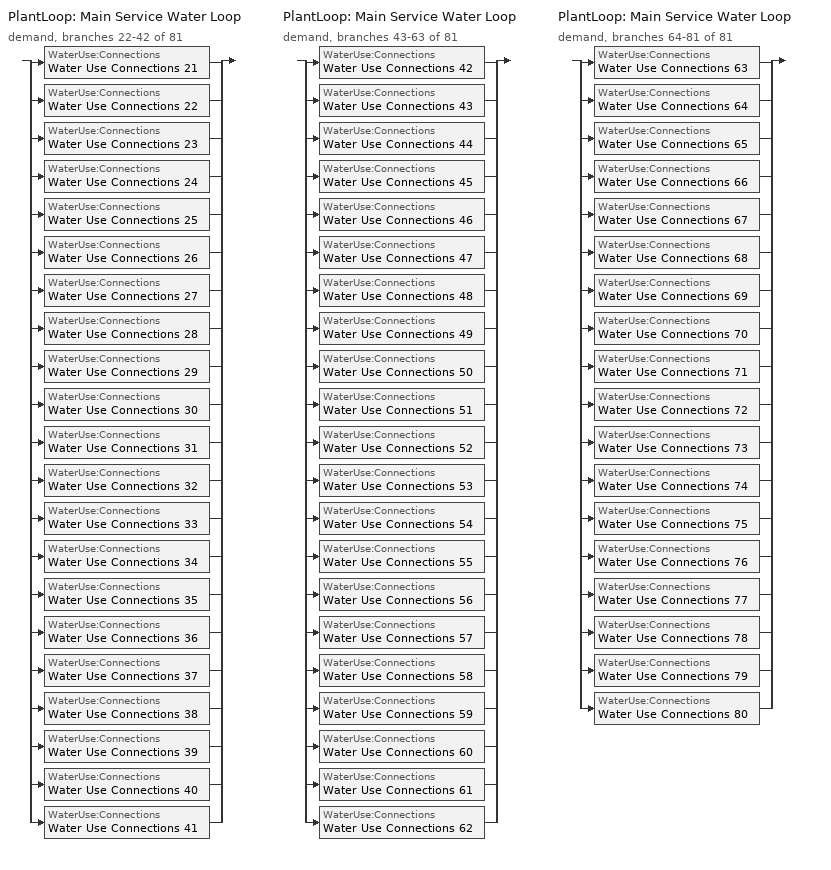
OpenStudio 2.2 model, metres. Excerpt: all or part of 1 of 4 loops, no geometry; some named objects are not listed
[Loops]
PlantLoop 'Main Service Water Loop'
 demand, branches 22-42 of 81: split
  | WaterUse:Connections 'Water Use Connections 21'
  | WaterUse:Connections 'Water Use Connections 22'
  | WaterUse:Connections 'Water Use Connections 23'
  | WaterUse:Connections 'Water Use Connections 24'
  | WaterUse:Connections 'Water Use Connections 25'
  | WaterUse:Connections 'Water Use Connections 26'
  | WaterUse:Connections 'Water Use Connections 27'
  | WaterUse:Connections 'Water Use Connections 28'
  | WaterUse:Connections 'Water Use Connections 29'
  | WaterUse:Connections 'Water Use Connections 30'
  | WaterUse:Connections 'Water Use Connections 31'
  | WaterUse:Connections 'Water Use Connections 32'
  | WaterUse:Connections 'Water Use Connections 33'
  | WaterUse:Connections 'Water Use Connections 34'
  | WaterUse:Connections 'Water Use Connections 35'
  | WaterUse:Connections 'Water Use Connections 36'
  | WaterUse:Connections 'Water Use Connections 37'
  | WaterUse:Connections 'Water Use Connections 38'
  | WaterUse:Connections 'Water Use Connections 39'
  | WaterUse:Connections 'Water Use Connections 40'
  | WaterUse:Connections 'Water Use Connections 41'
PlantLoop 'Main Service Water Loop'
 demand, branches 43-63 of 81: split
  | WaterUse:Connections 'Water Use Connections 42'
  | WaterUse:Connections 'Water Use Connections 43'
  | WaterUse:Connections 'Water Use Connections 44'
  | WaterUse:Connections 'Water Use Connections 45'
  | WaterUse:Connections 'Water Use Connections 46'
  | WaterUse:Connections 'Water Use Connections 47'
  | WaterUse:Connections 'Water Use Connections 48'
  | WaterUse:Connections 'Water Use Connections 49'
  | WaterUse:Connections 'Water Use Connections 50'
  | WaterUse:Connections 'Water Use Connections 51'
  | WaterUse:Connections 'Water Use Connections 52'
  | WaterUse:Connections 'Water Use Connections 53'
  | WaterUse:Connections 'Water Use Connections 54'
  | WaterUse:Connections 'Water Use Connections 55'
  | WaterUse:Connections 'Water Use Connections 56'
  | WaterUse:Connections 'Water Use Connections 57'
  | WaterUse:Connections 'Water Use Connections 58'
  | WaterUse:Connections 'Water Use Connections 59'
  | WaterUse:Connections 'Water Use Connections 60'
  | WaterUse:Connections 'Water Use Connections 61'
  | WaterUse:Connections 'Water Use Connections 62'
PlantLoop 'Main Service Water Loop'
 demand, branches 64-81 of 81: split
  | WaterUse:Connections 'Water Use Connections 63'
  | WaterUse:Connections 'Water Use Connections 64'
  | WaterUse:Connections 'Water Use Connections 65'
  | WaterUse:Connections 'Water Use Connections 66'
  | WaterUse:Connections 'Water Use Connections 67'
  | WaterUse:Connections 'Water Use Connections 68'
  | WaterUse:Connections 'Water Use Connections 69'
  | WaterUse:Connections 'Water Use Connections 70'
  | WaterUse:Connections 'Water Use Connections 71'
  | WaterUse:Connections 'Water Use Connections 72'
  | WaterUse:Connections 'Water Use Connections 73'
  | WaterUse:Connections 'Water Use Connections 74'
  | WaterUse:Connections 'Water Use Connections 75'
  | WaterUse:Connections 'Water Use Connections 76'
  | WaterUse:Connections 'Water Use Connections 77'
  | WaterUse:Connections 'Water Use Connections 78'
  | WaterUse:Connections 'Water Use Connections 79'
  | WaterUse:Connections 'Water Use Connections 80'
[WaterUse:Connections]
Name | Water Use Equipment Name 1
Water Use Connections 21 | F4 s1 apartment Service Water Use 0.06gal/min
Water Use Connections 22 | F4 s2 apartment Service Water Use 0.06gal/min
Water Use Connections 23 | F4 se apartment Service Water Use 0.06gal/min
Water Use Connections 24 | F4 sw apartment Service Water Use 0.06gal/min
Water Use Connections 25 | F6 n1 apartment Service Water Use 0.06gal/min
Water Use Connections 26 | F6 n2 apartment Service Water Use 0.06gal/min
Water Use Connections 27 | F6 ne apartment Service Water Use 0.06gal/min
Water Use Connections 28 | F6 nw apartment Service Water Use 0.06gal/min
Water Use Connections 29 | F6 s1 apartment Service Water Use 0.06gal/min
Water Use Connections 30 | F6 s2 apartment Service Water Use 0.06gal/min
Water Use Connections 31 | F6 se apartment Service Water Use 0.06gal/min
Water Use Connections 32 | F6 sw apartment Service Water Use 0.06gal/min
Water Use Connections 33 | F7 n1 apartment Service Water Use 0.06gal/min
Water Use Connections 34 | F7 n2 apartment Service Water Use 0.06gal/min
Water Use Connections 35 | F7 ne apartment Service Water Use 0.06gal/min
Water Use Connections 36 | F7 nw apartment Service Water Use 0.06gal/min
Water Use Connections 37 | F7 s1 apartment Service Water Use 0.06gal/min
Water Use Connections 38 | F7 s2 apartment Service Water Use 0.06gal/min
Water Use Connections 39 | F7 se apartment Service Water Use 0.06gal/min
Water Use Connections 40 | F7 sw apartment Service Water Use 0.06gal/min
Water Use Connections 41 | F8 n1 apartment Service Water Use 0.06gal/min
Water Use Connections 42 | F8 n2 apartment Service Water Use 0.06gal/min
Water Use Connections 43 | F8 ne apartment Service Water Use 0.06gal/min
Water Use Connections 44 | F8 nw apartment Service Water Use 0.06gal/min
Water Use Connections 45 | F8 s1 apartment Service Water Use 0.06gal/min
Water Use Connections 46 | F8 s2 apartment Service Water Use 0.06gal/min
Water Use Connections 47 | F8 se apartment Service Water Use 0.06gal/min
Water Use Connections 48 | F8 sw apartment Service Water Use 0.06gal/min
Water Use Connections 49 | F9 n1 apartment Service Water Use 0.06gal/min
Water Use Connections 50 | F9 n2 apartment Service Water Use 0.06gal/min
Water Use Connections 51 | F9 ne apartment Service Water Use 0.06gal/min
Water Use Connections 52 | F9 nw apartment Service Water Use 0.06gal/min
Water Use Connections 53 | F9 s1 apartment Service Water Use 0.06gal/min
Water Use Connections 54 | F9 s2 apartment Service Water Use 0.06gal/min
Water Use Connections 55 | F9 se apartment Service Water Use 0.06gal/min
Water Use Connections 56 | F9 sw apartment Service Water Use 0.06gal/min
Water Use Connections 57 | G n1 apartment Service Water Use 0.06gal/min
Water Use Connections 58 | G n2 apartment Service Water Use 0.06gal/min
Water Use Connections 59 | G ne apartment Service Water Use 0.06gal/min
Water Use Connections 60 | G nw apartment Service Water Use 0.06gal/min
Water Use Connections 61 | G s1 apartment Service Water Use 0.06gal/min
Water Use Connections 62 | G s2 apartment Service Water Use 0.06gal/min
Water Use Connections 63 | G sw apartment Service Water Use 0.06gal/min
Water Use Connections 64 | M n1 apartment Service Water Use 0.06gal/min
Water Use Connections 65 | M n2 apartment Service Water Use 0.06gal/min
Water Use Connections 66 | M ne apartment Service Water Use 0.06gal/min
Water Use Connections 67 | M nw apartment Service Water Use 0.06gal/min
Water Use Connections 68 | M s1 apartment Service Water Use 0.06gal/min
Water Use Connections 69 | M s2 apartment Service Water Use 0.06gal/min
Water Use Connections 70 | M se apartment Service Water Use 0.06gal/min
Water Use Connections 71 | M sw apartment Service Water Use 0.06gal/min
Water Use Connections 72 | T n1 apartment Service Water Use 0.06gal/min
Water Use Connections 73 | T n2 apartment Service Water Use 0.06gal/min
Water Use Connections 74 | T ne apartment Service Water Use 0.06gal/min
Water Use Connections 75 | T nw apartment Service Water Use 0.06gal/min
Water Use Connections 76 | T s1 apartment Service Water Use 0.06gal/min
Water Use Connections 77 | T s2 apartment Service Water Use 0.06gal/min
Water Use Connections 78 | T se apartment Service Water Use 0.06gal/min
Water Use Connections 79 | T sw apartment Service Water Use 0.06gal/min
Water Use Connections 80 | Office Service Water Use 0.03gal/min
[WaterUse:Equipment:Definition]
Name | Peak Flow Rate {m3/s} | Target Temperature Schedule | Sensible Fraction Schedule | Latent Fraction Schedule
F4 s1 apartment Service Water Use Def 0.06gal/min | 3.95699e-06 | Schedule Ruleset 65 | Schedule Ruleset 63 | Schedule Ruleset 64
F4 s2 apartment Service Water Use Def 0.06gal/min | 3.95699e-06 | Schedule Ruleset 68 | Schedule Ruleset 66 | Schedule Ruleset 67
F4 se apartment Service Water Use Def 0.06gal/min | 3.95699e-06 | Schedule Ruleset 71 | Schedule Ruleset 69 | Schedule Ruleset 70
F4 sw apartment Service Water Use Def 0.06gal/min | 3.95699e-06 | Schedule Ruleset 74 | Schedule Ruleset 72 | Schedule Ruleset 73
F6 n1 apartment Service Water Use Def 0.06gal/min | 3.95699e-06 | Schedule Ruleset 77 | Schedule Ruleset 75 | Schedule Ruleset 76
F6 n2 apartment Service Water Use Def 0.06gal/min | 3.95699e-06 | Schedule Ruleset 80 | Schedule Ruleset 78 | Schedule Ruleset 79
F6 ne apartment Service Water Use Def 0.06gal/min | 3.95699e-06 | Schedule Ruleset 83 | Schedule Ruleset 81 | Schedule Ruleset 82
F6 nw apartment Service Water Use Def 0.06gal/min | 3.95699e-06 | Schedule Ruleset 86 | Schedule Ruleset 84 | Schedule Ruleset 85
F6 s1 apartment Service Water Use Def 0.06gal/min | 3.95699e-06 | Schedule Ruleset 89 | Schedule Ruleset 87 | Schedule Ruleset 88
F6 s2 apartment Service Water Use Def 0.06gal/min | 3.95699e-06 | Schedule Ruleset 92 | Schedule Ruleset 90 | Schedule Ruleset 91
F6 se apartment Service Water Use Def 0.06gal/min | 3.95699e-06 | Schedule Ruleset 95 | Schedule Ruleset 93 | Schedule Ruleset 94
F6 sw apartment Service Water Use Def 0.06gal/min | 3.95699e-06 | Schedule Ruleset 98 | Schedule Ruleset 96 | Schedule Ruleset 97
F7 n1 apartment Service Water Use Def 0.06gal/min | 3.95699e-06 | Schedule Ruleset 101 | Schedule Ruleset 99 | Schedule Ruleset 100
F7 n2 apartment Service Water Use Def 0.06gal/min | 3.95699e-06 | Schedule Ruleset 104 | Schedule Ruleset 102 | Schedule Ruleset 103
F7 ne apartment Service Water Use Def 0.06gal/min | 3.95699e-06 | Schedule Ruleset 107 | Schedule Ruleset 105 | Schedule Ruleset 106
F7 nw apartment Service Water Use Def 0.06gal/min | 3.95699e-06 | Schedule Ruleset 110 | Schedule Ruleset 108 | Schedule Ruleset 109
F7 s1 apartment Service Water Use Def 0.06gal/min | 3.95699e-06 | Schedule Ruleset 113 | Schedule Ruleset 111 | Schedule Ruleset 112
F7 s2 apartment Service Water Use Def 0.06gal/min | 3.95699e-06 | Schedule Ruleset 116 | Schedule Ruleset 114 | Schedule Ruleset 115
F7 se apartment Service Water Use Def 0.06gal/min | 3.95699e-06 | Schedule Ruleset 119 | Schedule Ruleset 117 | Schedule Ruleset 118
F7 sw apartment Service Water Use Def 0.06gal/min | 3.95699e-06 | Schedule Ruleset 122 | Schedule Ruleset 120 | Schedule Ruleset 121
F8 n1 apartment Service Water Use Def 0.06gal/min | 3.95699e-06 | Schedule Ruleset 125 | Schedule Ruleset 123 | Schedule Ruleset 124
F8 n2 apartment Service Water Use Def 0.06gal/min | 3.95699e-06 | Schedule Ruleset 128 | Schedule Ruleset 126 | Schedule Ruleset 127
F8 ne apartment Service Water Use Def 0.06gal/min | 3.95699e-06 | Schedule Ruleset 131 | Schedule Ruleset 129 | Schedule Ruleset 130
F8 nw apartment Service Water Use Def 0.06gal/min | 3.95699e-06 | Schedule Ruleset 134 | Schedule Ruleset 132 | Schedule Ruleset 133
F8 s1 apartment Service Water Use Def 0.06gal/min | 3.95699e-06 | Schedule Ruleset 137 | Schedule Ruleset 135 | Schedule Ruleset 136
F8 s2 apartment Service Water Use Def 0.06gal/min | 3.95699e-06 | Schedule Ruleset 140 | Schedule Ruleset 138 | Schedule Ruleset 139
F8 se apartment Service Water Use Def 0.06gal/min | 3.95699e-06 | Schedule Ruleset 143 | Schedule Ruleset 141 | Schedule Ruleset 142
F8 sw apartment Service Water Use Def 0.06gal/min | 3.95699e-06 | Schedule Ruleset 146 | Schedule Ruleset 144 | Schedule Ruleset 145
F9 n1 apartment Service Water Use Def 0.06gal/min | 3.95699e-06 | Schedule Ruleset 149 | Schedule Ruleset 147 | Schedule Ruleset 148
F9 n2 apartment Service Water Use Def 0.06gal/min | 3.95699e-06 | Schedule Ruleset 152 | Schedule Ruleset 150 | Schedule Ruleset 151
F9 ne apartment Service Water Use Def 0.06gal/min | 3.95699e-06 | Schedule Ruleset 155 | Schedule Ruleset 153 | Schedule Ruleset 154
F9 nw apartment Service Water Use Def 0.06gal/min | 3.95699e-06 | Schedule Ruleset 158 | Schedule Ruleset 156 | Schedule Ruleset 157
F9 s1 apartment Service Water Use Def 0.06gal/min | 3.95699e-06 | Schedule Ruleset 161 | Schedule Ruleset 159 | Schedule Ruleset 160
F9 s2 apartment Service Water Use Def 0.06gal/min | 3.95699e-06 | Schedule Ruleset 164 | Schedule Ruleset 162 | Schedule Ruleset 163
F9 se apartment Service Water Use Def 0.06gal/min | 3.95699e-06 | Schedule Ruleset 167 | Schedule Ruleset 165 | Schedule Ruleset 166
F9 sw apartment Service Water Use Def 0.06gal/min | 3.95699e-06 | Schedule Ruleset 170 | Schedule Ruleset 168 | Schedule Ruleset 169
G n1 apartment Service Water Use Def 0.06gal/min | 3.95699e-06 | Schedule Ruleset 173 | Schedule Ruleset 171 | Schedule Ruleset 172
G n2 apartment Service Water Use Def 0.06gal/min | 3.95699e-06 | Schedule Ruleset 176 | Schedule Ruleset 174 | Schedule Ruleset 175
G ne apartment Service Water Use Def 0.06gal/min | 3.95699e-06 | Schedule Ruleset 179 | Schedule Ruleset 177 | Schedule Ruleset 178
G nw apartment Service Water Use Def 0.06gal/min | 3.95699e-06 | Schedule Ruleset 182 | Schedule Ruleset 180 | Schedule Ruleset 181
G s1 apartment Service Water Use Def 0.06gal/min | 3.95699e-06 | Schedule Ruleset 185 | Schedule Ruleset 183 | Schedule Ruleset 184
G s2 apartment Service Water Use Def 0.06gal/min | 3.95699e-06 | Schedule Ruleset 188 | Schedule Ruleset 186 | Schedule Ruleset 187
G sw apartment Service Water Use Def 0.06gal/min | 3.95699e-06 | Schedule Ruleset 191 | Schedule Ruleset 189 | Schedule Ruleset 190
M n1 apartment Service Water Use Def 0.06gal/min | 3.95699e-06 | Schedule Ruleset 194 | Schedule Ruleset 192 | Schedule Ruleset 193
M n2 apartment Service Water Use Def 0.06gal/min | 3.95699e-06 | Schedule Ruleset 197 | Schedule Ruleset 195 | Schedule Ruleset 196
M ne apartment Service Water Use Def 0.06gal/min | 3.95699e-06 | Schedule Ruleset 200 | Schedule Ruleset 198 | Schedule Ruleset 199
M nw apartment Service Water Use Def 0.06gal/min | 3.95699e-06 | Schedule Ruleset 203 | Schedule Ruleset 201 | Schedule Ruleset 202
M s1 apartment Service Water Use Def 0.06gal/min | 3.95699e-06 | Schedule Ruleset 206 | Schedule Ruleset 204 | Schedule Ruleset 205
M s2 apartment Service Water Use Def 0.06gal/min | 3.95699e-06 | Schedule Ruleset 209 | Schedule Ruleset 207 | Schedule Ruleset 208
M se apartment Service Water Use Def 0.06gal/min | 3.95699e-06 | Schedule Ruleset 212 | Schedule Ruleset 210 | Schedule Ruleset 211
M sw apartment Service Water Use Def 0.06gal/min | 3.95699e-06 | Schedule Ruleset 215 | Schedule Ruleset 213 | Schedule Ruleset 214
T n1 apartment Service Water Use Def 0.06gal/min | 3.95699e-06 | Schedule Ruleset 218 | Schedule Ruleset 216 | Schedule Ruleset 217
T n2 apartment Service Water Use Def 0.06gal/min | 3.95699e-06 | Schedule Ruleset 221 | Schedule Ruleset 219 | Schedule Ruleset 220
T ne apartment Service Water Use Def 0.06gal/min | 3.95699e-06 | Schedule Ruleset 224 | Schedule Ruleset 222 | Schedule Ruleset 223
T nw apartment Service Water Use Def 0.06gal/min | 3.95699e-06 | Schedule Ruleset 227 | Schedule Ruleset 225 | Schedule Ruleset 226
T s1 apartment Service Water Use Def 0.06gal/min | 3.95699e-06 | Schedule Ruleset 230 | Schedule Ruleset 228 | Schedule Ruleset 229
T s2 apartment Service Water Use Def 0.06gal/min | 3.95699e-06 | Schedule Ruleset 233 | Schedule Ruleset 231 | Schedule Ruleset 232
T se apartment Service Water Use Def 0.06gal/min | 3.95699e-06 | Schedule Ruleset 236 | Schedule Ruleset 234 | Schedule Ruleset 235
T sw apartment Service Water Use Def 0.06gal/min | 3.95699e-06 | Schedule Ruleset 239 | Schedule Ruleset 237 | Schedule Ruleset 238
Office Service Water Use Def 0.03gal/min | 2.13622e-06 | Schedule Ruleset 242 | Schedule Ruleset 240 | Schedule Ruleset 241
[WaterUse:Equipment]
Name | Water Use Equipment Definition | Space | Flow Rate Fraction Schedule
F4 s1 apartment Service Water Use 0.06gal/min | F4 s1 apartment Service Water Use Def 0.06gal/min | F4 S1 Apartment | NECB-G-Service Water Heating
F4 s2 apartment Service Water Use 0.06gal/min | F4 s2 apartment Service Water Use Def 0.06gal/min | F4 S2 Apartment | NECB-G-Service Water Heating
F4 se apartment Service Water Use 0.06gal/min | F4 se apartment Service Water Use Def 0.06gal/min | F4 SE Apartment | NECB-G-Service Water Heating
F4 sw apartment Service Water Use 0.06gal/min | F4 sw apartment Service Water Use Def 0.06gal/min | F4 SW Apartment | NECB-G-Service Water Heating
F6 n1 apartment Service Water Use 0.06gal/min | F6 n1 apartment Service Water Use Def 0.06gal/min | F6 N1 Apartment | NECB-G-Service Water Heating
F6 n2 apartment Service Water Use 0.06gal/min | F6 n2 apartment Service Water Use Def 0.06gal/min | F6 N2 Apartment | NECB-G-Service Water Heating
F6 ne apartment Service Water Use 0.06gal/min | F6 ne apartment Service Water Use Def 0.06gal/min | F6 NE Apartment | NECB-G-Service Water Heating
F6 nw apartment Service Water Use 0.06gal/min | F6 nw apartment Service Water Use Def 0.06gal/min | F6 NW Apartment | NECB-G-Service Water Heating
F6 s1 apartment Service Water Use 0.06gal/min | F6 s1 apartment Service Water Use Def 0.06gal/min | F6 S1 Apartment | NECB-G-Service Water Heating
F6 s2 apartment Service Water Use 0.06gal/min | F6 s2 apartment Service Water Use Def 0.06gal/min | F6 S2 Apartment | NECB-G-Service Water Heating
F6 se apartment Service Water Use 0.06gal/min | F6 se apartment Service Water Use Def 0.06gal/min | F6 SE Apartment | NECB-G-Service Water Heating
F6 sw apartment Service Water Use 0.06gal/min | F6 sw apartment Service Water Use Def 0.06gal/min | F6 SW Apartment | NECB-G-Service Water Heating
F7 n1 apartment Service Water Use 0.06gal/min | F7 n1 apartment Service Water Use Def 0.06gal/min | F7 N1 Apartment | NECB-G-Service Water Heating
F7 n2 apartment Service Water Use 0.06gal/min | F7 n2 apartment Service Water Use Def 0.06gal/min | F7 N2 Apartment | NECB-G-Service Water Heating
F7 ne apartment Service Water Use 0.06gal/min | F7 ne apartment Service Water Use Def 0.06gal/min | F7 NE Apartment | NECB-G-Service Water Heating
F7 nw apartment Service Water Use 0.06gal/min | F7 nw apartment Service Water Use Def 0.06gal/min | F7 NW Apartment | NECB-G-Service Water Heating
F7 s1 apartment Service Water Use 0.06gal/min | F7 s1 apartment Service Water Use Def 0.06gal/min | F7 S1 Apartment | NECB-G-Service Water Heating
F7 s2 apartment Service Water Use 0.06gal/min | F7 s2 apartment Service Water Use Def 0.06gal/min | F7 S2 Apartment | NECB-G-Service Water Heating
F7 se apartment Service Water Use 0.06gal/min | F7 se apartment Service Water Use Def 0.06gal/min | F7 SE Apartment | NECB-G-Service Water Heating
F7 sw apartment Service Water Use 0.06gal/min | F7 sw apartment Service Water Use Def 0.06gal/min | F7 SW Apartment | NECB-G-Service Water Heating
F8 n1 apartment Service Water Use 0.06gal/min | F8 n1 apartment Service Water Use Def 0.06gal/min | F8 N1 Apartment | NECB-G-Service Water Heating
F8 n2 apartment Service Water Use 0.06gal/min | F8 n2 apartment Service Water Use Def 0.06gal/min | F8 N2 Apartment | NECB-G-Service Water Heating
F8 ne apartment Service Water Use 0.06gal/min | F8 ne apartment Service Water Use Def 0.06gal/min | F8 NE Apartment | NECB-G-Service Water Heating
F8 nw apartment Service Water Use 0.06gal/min | F8 nw apartment Service Water Use Def 0.06gal/min | F8 NW Apartment | NECB-G-Service Water Heating
F8 s1 apartment Service Water Use 0.06gal/min | F8 s1 apartment Service Water Use Def 0.06gal/min | F8 S1 Apartment | NECB-G-Service Water Heating
F8 s2 apartment Service Water Use 0.06gal/min | F8 s2 apartment Service Water Use Def 0.06gal/min | F8 S2 Apartment | NECB-G-Service Water Heating
F8 se apartment Service Water Use 0.06gal/min | F8 se apartment Service Water Use Def 0.06gal/min | F8 SE Apartment | NECB-G-Service Water Heating
F8 sw apartment Service Water Use 0.06gal/min | F8 sw apartment Service Water Use Def 0.06gal/min | F8 SW Apartment | NECB-G-Service Water Heating
F9 n1 apartment Service Water Use 0.06gal/min | F9 n1 apartment Service Water Use Def 0.06gal/min | F9 N1 Apartment | NECB-G-Service Water Heating
F9 n2 apartment Service Water Use 0.06gal/min | F9 n2 apartment Service Water Use Def 0.06gal/min | F9 N2 Apartment | NECB-G-Service Water Heating
F9 ne apartment Service Water Use 0.06gal/min | F9 ne apartment Service Water Use Def 0.06gal/min | F9 NE Apartment | NECB-G-Service Water Heating
F9 nw apartment Service Water Use 0.06gal/min | F9 nw apartment Service Water Use Def 0.06gal/min | F9 NW Apartment | NECB-G-Service Water Heating
F9 s1 apartment Service Water Use 0.06gal/min | F9 s1 apartment Service Water Use Def 0.06gal/min | F9 S1 Apartment | NECB-G-Service Water Heating
F9 s2 apartment Service Water Use 0.06gal/min | F9 s2 apartment Service Water Use Def 0.06gal/min | F9 S2 Apartment | NECB-G-Service Water Heating
F9 se apartment Service Water Use 0.06gal/min | F9 se apartment Service Water Use Def 0.06gal/min | F9 SE Apartment | NECB-G-Service Water Heating
F9 sw apartment Service Water Use 0.06gal/min | F9 sw apartment Service Water Use Def 0.06gal/min | F9 SW Apartment | NECB-G-Service Water Heating
G n1 apartment Service Water Use 0.06gal/min | G n1 apartment Service Water Use Def 0.06gal/min | G N1 Apartment | NECB-G-Service Water Heating
G n2 apartment Service Water Use 0.06gal/min | G n2 apartment Service Water Use Def 0.06gal/min | G N2 Apartment | NECB-G-Service Water Heating
G ne apartment Service Water Use 0.06gal/min | G ne apartment Service Water Use Def 0.06gal/min | G NE Apartment | NECB-G-Service Water Heating
G nw apartment Service Water Use 0.06gal/min | G nw apartment Service Water Use Def 0.06gal/min | G NW Apartment | NECB-G-Service Water Heating
G s1 apartment Service Water Use 0.06gal/min | G s1 apartment Service Water Use Def 0.06gal/min | G S1 Apartment | NECB-G-Service Water Heating
G s2 apartment Service Water Use 0.06gal/min | G s2 apartment Service Water Use Def 0.06gal/min | G S2 Apartment | NECB-G-Service Water Heating
G sw apartment Service Water Use 0.06gal/min | G sw apartment Service Water Use Def 0.06gal/min | G SW Apartment | NECB-G-Service Water Heating
M n1 apartment Service Water Use 0.06gal/min | M n1 apartment Service Water Use Def 0.06gal/min | M N1 Apartment | NECB-G-Service Water Heating
M n2 apartment Service Water Use 0.06gal/min | M n2 apartment Service Water Use Def 0.06gal/min | M N2 Apartment | NECB-G-Service Water Heating
M ne apartment Service Water Use 0.06gal/min | M ne apartment Service Water Use Def 0.06gal/min | M NE Apartment | NECB-G-Service Water Heating
M nw apartment Service Water Use 0.06gal/min | M nw apartment Service Water Use Def 0.06gal/min | M NW Apartment | NECB-G-Service Water Heating
M s1 apartment Service Water Use 0.06gal/min | M s1 apartment Service Water Use Def 0.06gal/min | M S1 Apartment | NECB-G-Service Water Heating
M s2 apartment Service Water Use 0.06gal/min | M s2 apartment Service Water Use Def 0.06gal/min | M S2 Apartment | NECB-G-Service Water Heating
M se apartment Service Water Use 0.06gal/min | M se apartment Service Water Use Def 0.06gal/min | M SE Apartment | NECB-G-Service Water Heating
M sw apartment Service Water Use 0.06gal/min | M sw apartment Service Water Use Def 0.06gal/min | M SW Apartment | NECB-G-Service Water Heating
T n1 apartment Service Water Use 0.06gal/min | T n1 apartment Service Water Use Def 0.06gal/min | T N1 Apartment | NECB-G-Service Water Heating
T n2 apartment Service Water Use 0.06gal/min | T n2 apartment Service Water Use Def 0.06gal/min | T N2 Apartment | NECB-G-Service Water Heating
T ne apartment Service Water Use 0.06gal/min | T ne apartment Service Water Use Def 0.06gal/min | T NE Apartment | NECB-G-Service Water Heating
T nw apartment Service Water Use 0.06gal/min | T nw apartment Service Water Use Def 0.06gal/min | T NW Apartment | NECB-G-Service Water Heating
T s1 apartment Service Water Use 0.06gal/min | T s1 apartment Service Water Use Def 0.06gal/min | T S1 Apartment | NECB-G-Service Water Heating
T s2 apartment Service Water Use 0.06gal/min | T s2 apartment Service Water Use Def 0.06gal/min | T S2 Apartment | NECB-G-Service Water Heating
T se apartment Service Water Use 0.06gal/min | T se apartment Service Water Use Def 0.06gal/min | T SE Apartment | NECB-G-Service Water Heating
T sw apartment Service Water Use 0.06gal/min | T sw apartment Service Water Use Def 0.06gal/min | T SW Apartment | NECB-G-Service Water Heating
Office Service Water Use 0.03gal/min | Office Service Water Use Def 0.03gal/min | Office | NECB-A-Service Water Heating
[Schedule:Ruleset]
Name | Default Day Schedule
NECB-G-Service Water Heating | NECB-G-Service Water Heating Default
Schedule Ruleset 63 | Schedule Day 66
Schedule Ruleset 64 | Schedule Day 67
Schedule Ruleset 65 | Schedule Day 68
Schedule Ruleset 66 | Schedule Day 69
Schedule Ruleset 67 | Schedule Day 70
Schedule Ruleset 68 | Schedule Day 71
Schedule Ruleset 69 | Schedule Day 72
Schedule Ruleset 70 | Schedule Day 73
Schedule Ruleset 71 | Schedule Day 74
Schedule Ruleset 72 | Schedule Day 75
Schedule Ruleset 73 | Schedule Day 76
Schedule Ruleset 74 | Schedule Day 77
Schedule Ruleset 75 | Schedule Day 78
Schedule Ruleset 76 | Schedule Day 79
Schedule Ruleset 77 | Schedule Day 80
Schedule Ruleset 78 | Schedule Day 81
Schedule Ruleset 79 | Schedule Day 82
Schedule Ruleset 80 | Schedule Day 83
Schedule Ruleset 81 | Schedule Day 84
Schedule Ruleset 82 | Schedule Day 85
Schedule Ruleset 83 | Schedule Day 86
Schedule Ruleset 84 | Schedule Day 87
Schedule Ruleset 85 | Schedule Day 88
Schedule Ruleset 86 | Schedule Day 89
Schedule Ruleset 87 | Schedule Day 90
Schedule Ruleset 88 | Schedule Day 91
Schedule Ruleset 89 | Schedule Day 92
Schedule Ruleset 90 | Schedule Day 93
Schedule Ruleset 91 | Schedule Day 94
Schedule Ruleset 92 | Schedule Day 95
Schedule Ruleset 93 | Schedule Day 96
Schedule Ruleset 94 | Schedule Day 97
Schedule Ruleset 95 | Schedule Day 98
Schedule Ruleset 96 | Schedule Day 99
Schedule Ruleset 97 | Schedule Day 100
Schedule Ruleset 98 | Schedule Day 101
Schedule Ruleset 99 | Schedule Day 102
Schedule Ruleset 100 | Schedule Day 103
Schedule Ruleset 101 | Schedule Day 104
Schedule Ruleset 102 | Schedule Day 105
Schedule Ruleset 103 | Schedule Day 106
Schedule Ruleset 104 | Schedule Day 107
Schedule Ruleset 105 | Schedule Day 108
Schedule Ruleset 106 | Schedule Day 109
Schedule Ruleset 107 | Schedule Day 110
Schedule Ruleset 108 | Schedule Day 111
Schedule Ruleset 109 | Schedule Day 112
Schedule Ruleset 110 | Schedule Day 113
Schedule Ruleset 111 | Schedule Day 114
Schedule Ruleset 112 | Schedule Day 115
Schedule Ruleset 113 | Schedule Day 116
Schedule Ruleset 114 | Schedule Day 117
Schedule Ruleset 115 | Schedule Day 118
Schedule Ruleset 116 | Schedule Day 119
Schedule Ruleset 117 | Schedule Day 120
Schedule Ruleset 118 | Schedule Day 121
Schedule Ruleset 119 | Schedule Day 122
Schedule Ruleset 120 | Schedule Day 123
Schedule Ruleset 121 | Schedule Day 124
Schedule Ruleset 122 | Schedule Day 125
Schedule Ruleset 123 | Schedule Day 126
Schedule Ruleset 124 | Schedule Day 127
Schedule Ruleset 125 | Schedule Day 128
Schedule Ruleset 126 | Schedule Day 129
Schedule Ruleset 127 | Schedule Day 130
Schedule Ruleset 128 | Schedule Day 131
Schedule Ruleset 129 | Schedule Day 132
Schedule Ruleset 130 | Schedule Day 133
Schedule Ruleset 131 | Schedule Day 134
Schedule Ruleset 132 | Schedule Day 135
Schedule Ruleset 133 | Schedule Day 136
Schedule Ruleset 134 | Schedule Day 137
Schedule Ruleset 135 | Schedule Day 138
Schedule Ruleset 136 | Schedule Day 139
Schedule Ruleset 137 | Schedule Day 140
Schedule Ruleset 138 | Schedule Day 141
Schedule Ruleset 139 | Schedule Day 142
Schedule Ruleset 140 | Schedule Day 143
Schedule Ruleset 141 | Schedule Day 144
Schedule Ruleset 142 | Schedule Day 145
Schedule Ruleset 143 | Schedule Day 146
Schedule Ruleset 144 | Schedule Day 147
Schedule Ruleset 145 | Schedule Day 148
Schedule Ruleset 146 | Schedule Day 149
Schedule Ruleset 147 | Schedule Day 150
Schedule Ruleset 148 | Schedule Day 151
Schedule Ruleset 149 | Schedule Day 152
Schedule Ruleset 150 | Schedule Day 153
Schedule Ruleset 151 | Schedule Day 154
Schedule Ruleset 152 | Schedule Day 155
Schedule Ruleset 153 | Schedule Day 156
Schedule Ruleset 154 | Schedule Day 157
Schedule Ruleset 155 | Schedule Day 158
Schedule Ruleset 156 | Schedule Day 159
Schedule Ruleset 157 | Schedule Day 160
Schedule Ruleset 158 | Schedule Day 161
Schedule Ruleset 159 | Schedule Day 162
Schedule Ruleset 160 | Schedule Day 163
Schedule Ruleset 161 | Schedule Day 164
Schedule Ruleset 162 | Schedule Day 165
Schedule Ruleset 163 | Schedule Day 166
Schedule Ruleset 164 | Schedule Day 167
Schedule Ruleset 165 | Schedule Day 168
Schedule Ruleset 166 | Schedule Day 169
Schedule Ruleset 167 | Schedule Day 170
Schedule Ruleset 168 | Schedule Day 171
Schedule Ruleset 169 | Schedule Day 172
Schedule Ruleset 170 | Schedule Day 173
Schedule Ruleset 171 | Schedule Day 174
Schedule Ruleset 172 | Schedule Day 175
Schedule Ruleset 173 | Schedule Day 176
Schedule Ruleset 174 | Schedule Day 177
Schedule Ruleset 175 | Schedule Day 178
Schedule Ruleset 176 | Schedule Day 179
Schedule Ruleset 177 | Schedule Day 180
Schedule Ruleset 178 | Schedule Day 181
Schedule Ruleset 179 | Schedule Day 182
Schedule Ruleset 180 | Schedule Day 183
Schedule Ruleset 181 | Schedule Day 184
Schedule Ruleset 182 | Schedule Day 185
Schedule Ruleset 183 | Schedule Day 186
Schedule Ruleset 184 | Schedule Day 187
Schedule Ruleset 185 | Schedule Day 188
Schedule Ruleset 186 | Schedule Day 189
Schedule Ruleset 187 | Schedule Day 190
Schedule Ruleset 188 | Schedule Day 191
Schedule Ruleset 189 | Schedule Day 192
Schedule Ruleset 190 | Schedule Day 193
Schedule Ruleset 191 | Schedule Day 194
Schedule Ruleset 192 | Schedule Day 195
Schedule Ruleset 193 | Schedule Day 196
Schedule Ruleset 194 | Schedule Day 197
Schedule Ruleset 195 | Schedule Day 198
Schedule Ruleset 196 | Schedule Day 199
Schedule Ruleset 197 | Schedule Day 200
Schedule Ruleset 198 | Schedule Day 201
Schedule Ruleset 199 | Schedule Day 202
Schedule Ruleset 200 | Schedule Day 203
Schedule Ruleset 201 | Schedule Day 204
Schedule Ruleset 202 | Schedule Day 205
Schedule Ruleset 203 | Schedule Day 206
Schedule Ruleset 204 | Schedule Day 207
Schedule Ruleset 205 | Schedule Day 208
Schedule Ruleset 206 | Schedule Day 209
Schedule Ruleset 207 | Schedule Day 210
Schedule Ruleset 208 | Schedule Day 211
Schedule Ruleset 209 | Schedule Day 212
Schedule Ruleset 210 | Schedule Day 213
Schedule Ruleset 211 | Schedule Day 214
Schedule Ruleset 212 | Schedule Day 215
Schedule Ruleset 213 | Schedule Day 216
Schedule Ruleset 214 | Schedule Day 217
Schedule Ruleset 215 | Schedule Day 218
Schedule Ruleset 216 | Schedule Day 219
Schedule Ruleset 217 | Schedule Day 220
Schedule Ruleset 218 | Schedule Day 221
Schedule Ruleset 219 | Schedule Day 222
Schedule Ruleset 220 | Schedule Day 223
Schedule Ruleset 221 | Schedule Day 224
Schedule Ruleset 222 | Schedule Day 225
Schedule Ruleset 223 | Schedule Day 226
Schedule Ruleset 224 | Schedule Day 227
Schedule Ruleset 225 | Schedule Day 228
Schedule Ruleset 226 | Schedule Day 229
Schedule Ruleset 227 | Schedule Day 230
Schedule Ruleset 228 | Schedule Day 231
Schedule Ruleset 229 | Schedule Day 232
Schedule Ruleset 230 | Schedule Day 233
Schedule Ruleset 231 | Schedule Day 234
Schedule Ruleset 232 | Schedule Day 235
Schedule Ruleset 233 | Schedule Day 236
Schedule Ruleset 234 | Schedule Day 237
Schedule Ruleset 235 | Schedule Day 238
Schedule Ruleset 236 | Schedule Day 239
Schedule Ruleset 237 | Schedule Day 240
Schedule Ruleset 238 | Schedule Day 241
Schedule Ruleset 239 | Schedule Day 242
Schedule Ruleset 240 | Schedule Day 243
Schedule Ruleset 241 | Schedule Day 244
Schedule Ruleset 242 | Schedule Day 245
NECB-A-Service Water Heating | NECB-A-Service Water Heating Default
[Schedule:Day]
NECB-G-Service Water Heating Default; NECB-G-Service Water Heating Default|Wkdy Day: 1, 0, 0.1, 6, 0, 0.05, 7, 0, 0.2, 8, 0, 0.8, 9, 0, 0.7, 10, 0, 0.5, 11, 0, 0.4, 14, 0, 0.2, 15, 0, 0.3, 17, 0, 0.5, 19, 0, 0.7, 21, 0, 0.4, 23, 0, 0.2, 24, 0, 0.1
NECB-G-Service Water Heating Sat Day: 1, 0, 0.1, 7, 0, 0.05, 8, 0, 0.2, 11, 0, 0.5, 15, 0, 0.3, 16, 0, 0.7, 17, 0, 0.9, 19, 0, 0.7, 20, 0, 0.6, 21, 0, 0.5, 22, 0, 0.4, 23, 0, 0.3, 24, 0, 0.2
NECB-G-Service Water Heating Sun|Hol Day: 1, 0, 0.1, 8, 0, 0.05, 9, 0, 0.2, 11, 0, 0.3, 13, 0, 0.2, 14, 0, 0.3, 15, 0, 0.4, 16, 0, 0.5, 17, 0, 0.6, 18, 0, 0.7, 19, 0, 0.4, 20, 0, 0.3, 24, 0, 0.2
Schedule Day 66; Schedule Day 69; Schedule Day 72; Schedule Day 75; Schedule Day 78; Schedule Day 81; Schedule Day 84; Schedule Day 87; Schedule Day 90; Schedule Day 93; Schedule Day 96; Schedule Day 99; Schedule Day 102; Schedule Day 105; Schedule Day 108; Schedule Day 111; Schedule Day 114; Schedule Day 117; Schedule Day 120; Schedule Day 123; Schedule Day 126; Schedule Day 129; Schedule Day 132; Schedule Day 135; Schedule Day 138; Schedule Day 141; Schedule Day 144; Schedule Day 147; Schedule Day 150; Schedule Day 153; Schedule Day 156; Schedule Day 159; Schedule Day 162; Schedule Day 165; Schedule Day 168; Schedule Day 171; Schedule Day 174; Schedule Day 177; Schedule Day 180; Schedule Day 183; Schedule Day 186; Schedule Day 189; Schedule Day 192; Schedule Day 195; Schedule Day 198; Schedule Day 201; Schedule Day 204; Schedule Day 207; Schedule Day 210; Schedule Day 213; Schedule Day 216; Schedule Day 219; Schedule Day 222; Schedule Day 225; Schedule Day 228; Schedule Day 231; Schedule Day 234; Schedule Day 237; Schedule Day 240; Schedule Day 243: 24, 0, 0.2
Schedule Day 67; Schedule Day 70; Schedule Day 73; Schedule Day 76; Schedule Day 79; Schedule Day 82; Schedule Day 85; Schedule Day 88; Schedule Day 91; Schedule Day 94; Schedule Day 97; Schedule Day 100; Schedule Day 103; Schedule Day 106; Schedule Day 109; Schedule Day 112; Schedule Day 115; Schedule Day 118; Schedule Day 121; Schedule Day 124; Schedule Day 127; Schedule Day 130; Schedule Day 133; Schedule Day 136; Schedule Day 139; Schedule Day 142; Schedule Day 145; Schedule Day 148; Schedule Day 151; Schedule Day 154; Schedule Day 157; Schedule Day 160; Schedule Day 163; Schedule Day 166; Schedule Day 169; Schedule Day 172; Schedule Day 175; Schedule Day 178; Schedule Day 181; Schedule Day 184; Schedule Day 187; Schedule Day 190; Schedule Day 193; Schedule Day 196; Schedule Day 199; Schedule Day 202; Schedule Day 205; Schedule Day 208; Schedule Day 211; Schedule Day 214; Schedule Day 217; Schedule Day 220; Schedule Day 223; Schedule Day 226; Schedule Day 229; Schedule Day 232; Schedule Day 235; Schedule Day 238; Schedule Day 241; Schedule Day 244; NECB-A-Service Water Heating Sat Day; NECB-A-Service Water Heating Sun|Hol Day: 24, 0, 0.05
Schedule Day 68; Schedule Day 71; Schedule Day 74; Schedule Day 77; Schedule Day 80; Schedule Day 83; Schedule Day 86; Schedule Day 89; Schedule Day 92; Schedule Day 95; Schedule Day 98; Schedule Day 101; Schedule Day 104; Schedule Day 107; Schedule Day 110; Schedule Day 113; Schedule Day 116; Schedule Day 119; Schedule Day 122; Schedule Day 125; Schedule Day 128; Schedule Day 131; Schedule Day 134; Schedule Day 137; Schedule Day 140; Schedule Day 143; Schedule Day 146; Schedule Day 149; Schedule Day 152; Schedule Day 155; Schedule Day 158; Schedule Day 161; Schedule Day 164; Schedule Day 167; Schedule Day 170; Schedule Day 173; Schedule Day 176; Schedule Day 179; Schedule Day 182; Schedule Day 185; Schedule Day 188; Schedule Day 191; Schedule Day 194; Schedule Day 197; Schedule Day 200; Schedule Day 203; Schedule Day 206; Schedule Day 209; Schedule Day 212; Schedule Day 215; Schedule Day 218; Schedule Day 221; Schedule Day 224; Schedule Day 227; Schedule Day 230; Schedule Day 233; Schedule Day 236; Schedule Day 239; Schedule Day 242; Schedule Day 245: 24, 0, 60
NECB-A-Service Water Heating Default; NECB-A-Service Water Heating Default|Wkdy Day: 7, 0, 0.05, 8, 0, 0.1, 10, 0, 0.5, 16, 0, 0.9, 17, 0, 0.7, 18, 0, 0.5, 19, 0, 0.3, 22, 0, 0.2, 24, 0, 0.05
[Schedule:Rule] Date Specification Type=DateRange; Start Month=1; Start Day=1; End Month=12; End Day=31
Name | Schedule Ruleset | Rule Order | Day Schedule | Apply Monday | Apply Tuesday | Apply Wednesday | Apply Thursday | Apply Friday | Apply Saturday | Apply Sunday
Schedule Rule 32 | NECB-G-Service Water Heating | 2 | NECB-G-Service Water Heating Default|Wkdy Day | Yes | Yes | Yes | Yes | Yes
Schedule Rule 33 | NECB-G-Service Water Heating | 1 | NECB-G-Service Water Heating Sat Day |  |  |  |  |  | Yes
Schedule Rule 34 | NECB-G-Service Water Heating | 0 | NECB-G-Service Water Heating Sun|Hol Day |  |  |  |  |  |  | Yes
Schedule Rule 35 | NECB-A-Service Water Heating | 2 | NECB-A-Service Water Heating Default|Wkdy Day | Yes | Yes | Yes | Yes | Yes
Schedule Rule 36 | NECB-A-Service Water Heating | 1 | NECB-A-Service Water Heating Sat Day |  |  |  |  |  | Yes
Schedule Rule 37 | NECB-A-Service Water Heating | 0 | NECB-A-Service Water Heating Sun|Hol Day |  |  |  |  |  |  | Yes
